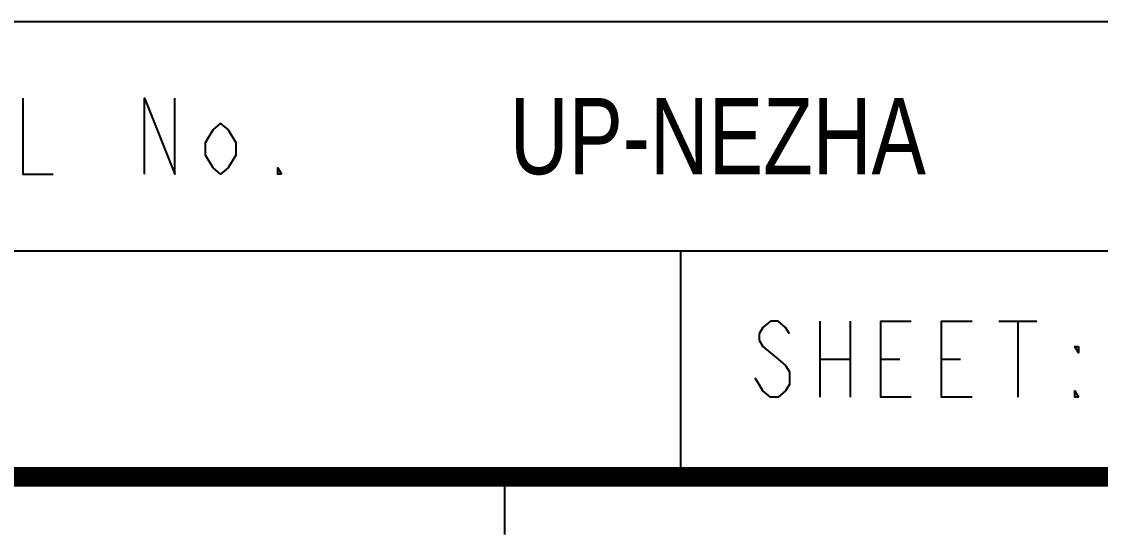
# Model space of a CAD drawing. Header units: millimetres. Extents: x 15 to 418, y 12 to 300.
# Drawn here: x 360.31 to 388.66, y 16.5 to 29.97 of the extents above; entities that cross this region are included whole.
import ezdxf

# ---------------------------------------------------------------- set-up
doc = ezdxf.new("R2010")
doc.units = ezdxf.units.MM
doc.header["$LTSCALE"] = 23.1
doc.layers.get('0').update_dxf_attribs({"linetype": 'CONTINUOUS'})
doc.styles.get("Standard").update_dxf_attribs({"font": 'txt', "width": 0.8})

msp = doc.modelspace()

# ---------------------------------------------------------------- linework, layer by layer
at = {"color": 2, "linetype": 'Continuous'}
for p, q in [((251.877, 29.967), (411.752, 29.967)), ((291.877, 23.951), (411.752, 23.951)), ((377.627, 23.951), (377.627, 18.248)), ((226.877, 18.248), (411.752, 18.248))]:
    msp.add_line(p, q, dxfattribs=at)
at = {"color": 7, "linetype": 'Continuous'}
for p, q in [((381.29, 22.1), (381.29, 20.1)), ((382.09, 22.1), (382.09, 20.1)), ((385.99, 22.1), (386.99, 22.1)), ((386.49, 22.1), (386.49, 20.1)), ((381.29, 21.1), (382.09, 21.1)), ((382.89, 21.1), (383.39, 21.1)), ((384.49, 21.1), (384.99, 21.1)), ((373, 18), (373, 16.5))]:
    msp.add_line(p, q, dxfattribs=at)
for points in [[(360.34, 27.959), (360.34, 25.959), (361.14, 25.959)], [(363.54, 25.959), (363.54, 27.959), (364.34, 25.959), (364.34, 27.959)], [(365.94, 26.459), (365.74, 26.126), (365.54, 25.959), (365.34, 26.126), (365.14, 26.459), (365.14, 26.793), (365.34, 27.126), (365.54, 27.293), (365.74, 27.126), (365.94, 26.793), (365.94, 26.459)], [(367.14, 25.959), (367.04, 25.959), (367.04, 26.126), (367.14, 25.959)], [(380.49, 21.767), (380.39, 21.933), (380.19, 22.1), (379.99, 22.1), (379.79, 21.933), (379.69, 21.767), (379.69, 21.6), (379.79, 21.433), (379.99, 21.267), (380.19, 21.1), (380.39, 20.933), (380.49, 20.767), (380.49, 20.433), (380.39, 20.267), (380.19, 20.1), (379.99, 20.1), (379.79, 20.267), (379.69, 20.433), (379.59, 20.6)], [(383.69, 20.1), (382.89, 20.1), (382.89, 22.1), (383.69, 22.1)], [(385.29, 20.1), (384.49, 20.1), (384.49, 22.1), (385.29, 22.1)], [(388.09, 21.433), (388.09, 21.267), (387.99, 21.433), (388.09, 21.433)], [(388.09, 20.1), (387.99, 20.1), (387.99, 20.267), (388.09, 20.1)]]:
    msp.add_lwpolyline(points, dxfattribs=at)
at = {"color": 7, "linetype": 'Continuous', "const_width": 0.5}
msp.add_lwpolyline([(22, 18), (412, 18)], dxfattribs=at)

# ---------------------------------------------------------------- texts
at = {"insert": (373.14, 27.959), "char_height": 2, "attachment_point": 1}
msp.add_mtext_dynamic_manual_height_columns('UP-NEZHA', width=18.49937, gutter_width=1, heights=[0], dxfattribs=at)

doc.saveas('drawing.dxf')
